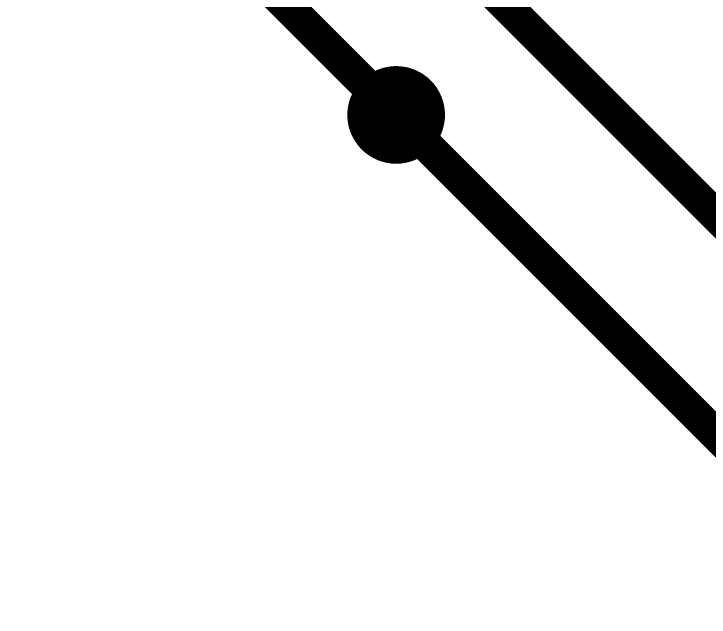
# Model space of a CAD drawing. Extents: x -28.1 to 32.2, y -17.9 to 17.9.
# Drawn here: x 2.8 to 9.25, y -1.61 to 3.99 of the extents above; entities that cross this region are included whole.
import ezdxf

# ---------------------------------------------------------------- set-up
doc = ezdxf.new("R2010")
doc.units = 0
for name, color, linetype in [('1', 12, 'CONTINUOUS'), ('16', 132, 'CONTINUOUS'), ('18', 110, 'CONTINUOUS')]:
    doc.layers.add(name, color=color, linetype=linetype)

# ---------------------------------------------------------------- blocks, each defined once
blk = doc.blocks.new('ROUNDV')
at = {"const_width": 0.5}
blk.add_lwpolyline([(0, -0.25, 1), (0, 0.25, 1), (0, -0.25)], format="xyb", dxfattribs=at)

msp = doc.modelspace()

# ---------------------------------------------------------------- linework, layer by layer
at = {"layer": '1', "const_width": 0.3048}
for points in [[(5.588, 5.842), (12.799, -1.369)], [(6.35, 3.048), (11.938, -2.54)]]:
    msp.add_lwpolyline(points, dxfattribs=at)
at = {"layer": '1', "const_width": 0.1524}
msp.add_lwpolyline([(6.4039, 3.1019, 1), (6.2961, 2.9941)], format="xyb", dxfattribs=at)
at = {"layer": '16', "const_width": 0.3048}
msp.add_lwpolyline([(-1.778, 11.176), (6.35, 3.048)], dxfattribs=at)
at = {"layer": '16', "const_width": 0.1524}
msp.add_lwpolyline([(6.2961, 2.9941, 1), (6.4039, 3.1019)], format="xyb", dxfattribs=at)

# ---------------------------------------------------------------- block references
at = {"layer": '18', "xscale": 0.9064, "yscale": 0.9064}
msp.add_blockref('ROUNDV', (6.35, 3.048), dxfattribs=at)
msp.add_blockref('ROUNDV', (6.35, 3.048), dxfattribs=at)

doc.saveas('drawing.dxf')
